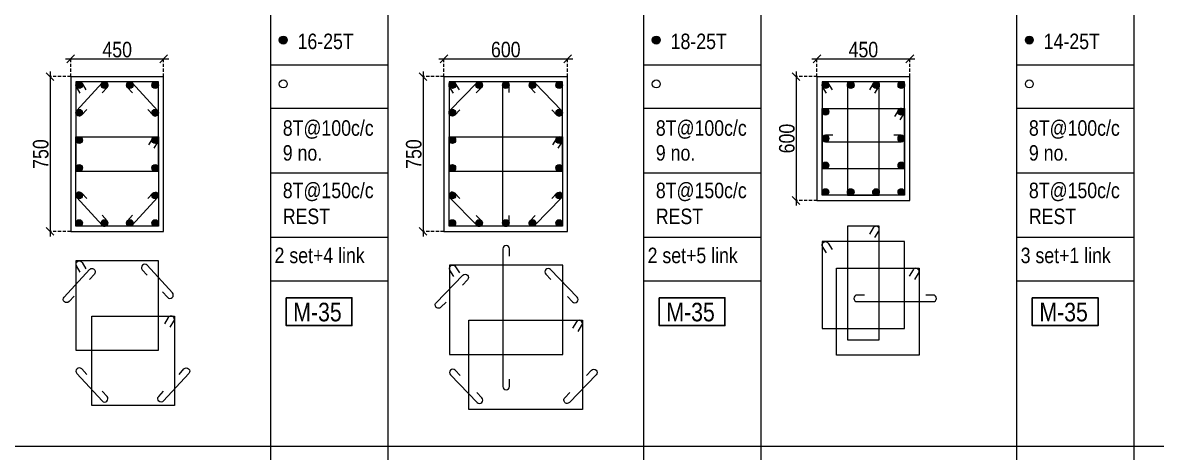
# Model space of a CAD drawing. Header units: millimetres. Extents: x 1112055 to 3390982, y -148532 to 766891.
# Drawn here: x 2143368 to 2165349, y 154759 to 163087 of the extents above; entities that cross this region are included whole.
import ezdxf
from ezdxf.enums import TextEntityAlignment as Align

# ---------------------------------------------------------------- set-up
doc = ezdxf.new("R2010")
doc.units = ezdxf.units.MM
doc.header["$PDMODE"] = 35
doc.header["$PDSIZE"] = -25
doc.linetypes.add('DASHED2', pattern=[0.375, 0.25, -0.125])
doc.linetypes.add('Hidden', pattern=[9.525, 6.35, -3.175])
for name, color, linetype, lineweight in [('B COL. SIZE DIM', 220, 'Continuous', 25), ('B COLSCH', 204, 'Continuous', 20), ('B COLUMN', 1, 'Hidden', 9), ('B STEEL', 34, 'Continuous', 15), ('B TITLE BLOCK', 250, 'Continuous', 0)]:
    doc.layers.add(name, color=color, linetype=linetype, lineweight=lineweight)
doc.layers.add('B TEXT', color=7, linetype='Continuous')
doc.styles.add('dim inside', font='romans.shx', dxfattribs={"width": 0.8, "height": 125})
doc.styles.add('SWINC', font='swissc.ttf')
doc.dimstyles.new('dim inside', dxfattribs={"dimtxt": 125, "dimasz": 100, "dimexe": 0, "dimexo": 0, "dimgap": 10, "dimtad": 0, "dimdec": 0, "dimzin": 0, "dimdsep": 46, "dimtxsty": 'dim inside', "dimblk": 'SMALL', "dimcen": 0.09, "dimadec": 0, "dimazin": 0, "dimtfac": 1, "dimtdec": 0, "dimtofl": 0, "dimtmove": 0, "dimatfit": 3, "dimfxl": 1, "dimtolj": 1, "dimtzin": 0, "dimarcsym": 2})

# ---------------------------------------------------------------- blocks, each defined once
blk = doc.blocks.new('_Oblique')
at = {"color": 0, "linetype": 'ByBlock', "lineweight": -2}
blk.add_line((-0.5, -0.5), (0.5, 0.5), dxfattribs=at)
blk = doc.blocks.new('*D265')
at = {"layer": 'B COL. SIZE DIM', "color": 250, "lineweight": 9, "ltscale": 250, "transparency": 16777216}
blk.add_line((2144201, 162386), (2146201, 162386), dxfattribs=at)
at = {"layer": 'B COL. SIZE DIM', "color": 250, "linetype": 'DASHED2', "lineweight": 9, "ltscale": 250, "transparency": 16777216}
for p, q in [((2144301, 162041), (2144301, 162386)), ((2146101, 162041), (2146101, 162386))]:
    blk.add_line(p, q, dxfattribs=at)
at = {"layer": 'Defpoints', "color": 0, "ltscale": 250, "transparency": 16777216}
for p in [(2146101, 162386), (2144301, 162041), (2146101, 162041)]:
    blk.add_point(p, dxfattribs=at)
at = {"layer": 'B COL. SIZE DIM', "color": 250, "lineweight": 9, "ltscale": 250, "transparency": 16777216, "xscale": 150, "yscale": 150, "zscale": 150, "rotation": 180}
blk.add_blockref('_Oblique', (2144301, 162386), dxfattribs=at)
at = {"layer": 'B COL. SIZE DIM', "color": 250, "lineweight": 9, "ltscale": 250, "transparency": 16777216, "xscale": 150, "yscale": 150, "zscale": 150}
blk.add_blockref('_Oblique', (2146101, 162386), dxfattribs=at)
at = {"layer": 'B COL. SIZE DIM', "color": 6, "ltscale": 250, "transparency": 16777216, "insert": (2145201, 162564), "char_height": 300, "attachment_point": 5, "style": 'SWINC'}
blk.add_mtext('\\A1;450', dxfattribs=at)
blk = doc.blocks.new('*D266')
at = {"layer": 'B COL. SIZE DIM', "color": 250, "lineweight": 9, "ltscale": 250, "transparency": 16777216}
blk.add_line((2143898, 162141), (2143898, 158941), dxfattribs=at)
at = {"layer": 'B COL. SIZE DIM', "color": 250, "linetype": 'DASHED2', "lineweight": 9, "ltscale": 250, "transparency": 16777216}
for p, q in [((2144301, 162041), (2143898, 162041)), ((2144301, 159041), (2143898, 159041))]:
    blk.add_line(p, q, dxfattribs=at)
at = {"layer": 'Defpoints', "color": 0, "ltscale": 250, "transparency": 16777216}
for p in [(2144301, 162041), (2143898, 159041), (2144301, 159041)]:
    blk.add_point(p, dxfattribs=at)
at = {"layer": 'B COL. SIZE DIM', "color": 250, "lineweight": 9, "ltscale": 250, "transparency": 16777216, "xscale": 150, "yscale": 150, "zscale": 150}
for p, rotation in [((2143898, 162041), 90), ((2143898, 159041), 270)]:
    blk.add_blockref('_Oblique', p, dxfattribs=dict(at, rotation=rotation))
at = {"layer": 'B COL. SIZE DIM', "color": 6, "ltscale": 250, "transparency": 16777216, "insert": (2143719, 160541), "char_height": 300, "attachment_point": 5, "rotation": 90, "style": 'SWINC'}
blk.add_mtext('\\A1;750', dxfattribs=at)
blk = doc.blocks.new('*D277')
at = {"layer": 'B COL. SIZE DIM', "color": 250, "lineweight": 9, "ltscale": 250, "transparency": 16777216}
blk.add_line((2151435, 162386), (2154035, 162386), dxfattribs=at)
at = {"layer": 'B COL. SIZE DIM', "color": 250, "linetype": 'DASHED2', "lineweight": 9, "ltscale": 250, "transparency": 16777216}
for p, q in [((2151535, 162041), (2151535, 162386)), ((2153935, 162041), (2153935, 162386))]:
    blk.add_line(p, q, dxfattribs=at)
at = {"layer": 'Defpoints', "color": 0, "ltscale": 250, "transparency": 16777216}
for p in [(2153935, 162386), (2151535, 162041), (2153935, 162041)]:
    blk.add_point(p, dxfattribs=at)
at = {"layer": 'B COL. SIZE DIM', "color": 250, "lineweight": 9, "ltscale": 250, "transparency": 16777216, "xscale": 150, "yscale": 150, "zscale": 150, "rotation": 180}
blk.add_blockref('_Oblique', (2151535, 162386), dxfattribs=at)
at = {"layer": 'B COL. SIZE DIM', "color": 250, "lineweight": 9, "ltscale": 250, "transparency": 16777216, "xscale": 150, "yscale": 150, "zscale": 150}
blk.add_blockref('_Oblique', (2153935, 162386), dxfattribs=at)
at = {"layer": 'B COL. SIZE DIM', "color": 6, "ltscale": 250, "transparency": 16777216, "insert": (2152735, 162565), "char_height": 300, "attachment_point": 5, "style": 'SWINC'}
blk.add_mtext('\\A1;600', dxfattribs=at)
blk = doc.blocks.new('*D278')
at = {"layer": 'B COL. SIZE DIM', "color": 250, "lineweight": 9, "ltscale": 250, "transparency": 16777216}
blk.add_line((2151131, 162141), (2151131, 158941), dxfattribs=at)
at = {"layer": 'B COL. SIZE DIM', "color": 250, "linetype": 'DASHED2', "lineweight": 9, "ltscale": 250, "transparency": 16777216}
for p, q in [((2151535, 162041), (2151131, 162041)), ((2151535, 159041), (2151131, 159041))]:
    blk.add_line(p, q, dxfattribs=at)
at = {"layer": 'Defpoints', "color": 0, "ltscale": 250, "transparency": 16777216}
for p in [(2151535, 162041), (2151131, 159041), (2151535, 159041)]:
    blk.add_point(p, dxfattribs=at)
at = {"layer": 'B COL. SIZE DIM', "color": 250, "lineweight": 9, "ltscale": 250, "transparency": 16777216, "xscale": 150, "yscale": 150, "zscale": 150}
for p, rotation in [((2151131, 162041), 90), ((2151131, 159041), 270)]:
    blk.add_blockref('_Oblique', p, dxfattribs=dict(at, rotation=rotation))
at = {"layer": 'B COL. SIZE DIM', "color": 6, "ltscale": 250, "transparency": 16777216, "insert": (2150952, 160541), "char_height": 300, "attachment_point": 5, "rotation": 90, "style": 'SWINC'}
blk.add_mtext('\\A1;750', dxfattribs=at)
blk = doc.blocks.new('*D176')
at = {"layer": 'B COL. SIZE DIM', "color": 250, "lineweight": 9, "ltscale": 250, "transparency": 16777216}
blk.add_line((2158669, 162386), (2160669, 162386), dxfattribs=at)
at = {"layer": 'B COL. SIZE DIM', "color": 250, "linetype": 'DASHED2', "lineweight": 9, "ltscale": 250, "transparency": 16777216}
for p, q in [((2158769, 162041), (2158769, 162386)), ((2160569, 162041), (2160569, 162386))]:
    blk.add_line(p, q, dxfattribs=at)
at = {"layer": 'Defpoints', "color": 0, "ltscale": 250, "transparency": 16777216}
for p in [(2160569, 162386), (2158769, 162041), (2160569, 162041)]:
    blk.add_point(p, dxfattribs=at)
at = {"layer": 'B COL. SIZE DIM', "color": 250, "lineweight": 9, "ltscale": 250, "transparency": 16777216, "xscale": 150, "yscale": 150, "zscale": 150, "rotation": 180}
blk.add_blockref('_Oblique', (2158769, 162386), dxfattribs=at)
at = {"layer": 'B COL. SIZE DIM', "color": 250, "lineweight": 9, "ltscale": 250, "transparency": 16777216, "xscale": 150, "yscale": 150, "zscale": 150}
blk.add_blockref('_Oblique', (2160569, 162386), dxfattribs=at)
at = {"layer": 'B COL. SIZE DIM', "color": 6, "ltscale": 250, "transparency": 16777216, "insert": (2159669, 162564), "char_height": 300, "attachment_point": 5, "style": 'SWINC'}
blk.add_mtext('\\A1;450', dxfattribs=at)
blk = doc.blocks.new('*D177')
at = {"layer": 'B COL. SIZE DIM', "color": 250, "lineweight": 9, "ltscale": 250, "transparency": 16777216}
blk.add_line((2158365, 162141), (2158365, 159541), dxfattribs=at)
at = {"layer": 'B COL. SIZE DIM', "color": 250, "linetype": 'DASHED2', "lineweight": 9, "ltscale": 250, "transparency": 16777216}
for p, q in [((2158769, 162041), (2158365, 162041)), ((2158769, 159641), (2158365, 159641))]:
    blk.add_line(p, q, dxfattribs=at)
at = {"layer": 'Defpoints', "color": 0, "ltscale": 250, "transparency": 16777216}
for p in [(2158769, 162041), (2158365, 159641), (2158769, 159641)]:
    blk.add_point(p, dxfattribs=at)
at = {"layer": 'B COL. SIZE DIM', "color": 250, "lineweight": 9, "ltscale": 250, "transparency": 16777216, "xscale": 150, "yscale": 150, "zscale": 150}
for p, rotation in [((2158365, 162041), 90), ((2158365, 159641), 270)]:
    blk.add_blockref('_Oblique', p, dxfattribs=dict(at, rotation=rotation))
at = {"layer": 'B COL. SIZE DIM', "color": 6, "ltscale": 250, "transparency": 16777216, "insert": (2158186, 160841), "char_height": 300, "attachment_point": 5, "rotation": 90, "style": 'SWINC'}
blk.add_mtext('\\A1;600', dxfattribs=at)

msp = doc.modelspace()

# ---------------------------------------------------------------- hatches: boundary and pattern name
at = {"layer": 'B STEEL', "lineweight": 9, "ltscale": 0.5}
h = msp.add_hatch(color=34, dxfattribs=at)
edge = h.paths.add_edge_path()
edge.add_arc((2148419.8, 162749.8), 76.8, 0, 360)
h = msp.add_hatch(color=34, dxfattribs=at)
edge = h.paths.add_edge_path()
edge.add_arc((2155653.4, 162749.8), 76.8, 0, 360)
h = msp.add_hatch(color=34, dxfattribs=at)
edge = h.paths.add_edge_path()
edge.add_arc((2162886.9, 162749.8), 76.8, 0, 360)
h = msp.add_hatch(color=34, dxfattribs=at)
edge = h.paths.add_edge_path()
edge.add_arc((2144465.5, 161876.6), 64, 0, 360)
h = msp.add_hatch(color=34, dxfattribs=at)
edge = h.paths.add_edge_path()
edge.add_arc((2144956.1, 161876.6), 64, 180, 540, ccw=False)
h = msp.add_hatch(color=34, dxfattribs=at)
edge = h.paths.add_edge_path()
edge.add_arc((2145446.8, 161876.6), 64, 180, 540, ccw=False)
h = msp.add_hatch(color=34, dxfattribs=at)
edge = h.paths.add_edge_path()
edge.add_arc((2145937.4, 161876.6), 64, 180, 540, ccw=False)
h = msp.add_hatch(color=34, dxfattribs=at)
edge = h.paths.add_edge_path()
edge.add_arc((2151699, 161876.6), 64, 0, 360)
at = {"layer": 'B STEEL', "lineweight": 30}
h = msp.add_hatch(color=34, dxfattribs=at)
edge = h.paths.add_edge_path()
edge.add_arc((2152217, 161876.6), 64, 0, 360)
h = msp.add_hatch(color=34, dxfattribs=at)
edge = h.paths.add_edge_path()
edge.add_arc((2152735, 161876.6), 64, 0, 360)
h = msp.add_hatch(color=34, dxfattribs=at)
edge = h.paths.add_edge_path()
edge.add_arc((2153253, 161876.6), 64, 0, 360)
at = {"layer": 'B STEEL', "lineweight": 9, "ltscale": 0.5}
h = msp.add_hatch(color=34, dxfattribs=at)
edge = h.paths.add_edge_path()
edge.add_arc((2153771, 161876.6), 64, 180, 540, ccw=False)
h = msp.add_hatch(color=34, dxfattribs=at)
edge = h.paths.add_edge_path()
edge.add_arc((2158932.5, 161876.6), 64, 0, 360)
h = msp.add_hatch(color=34, dxfattribs=at)
edge = h.paths.add_edge_path()
edge.add_arc((2159423.2, 161876.6), 64, 180, 540, ccw=False)
h = msp.add_hatch(color=34, dxfattribs=at)
edge = h.paths.add_edge_path()
edge.add_arc((2159913.9, 161876.6), 64, 180, 540, ccw=False)
h = msp.add_hatch(color=34, dxfattribs=at)
edge = h.paths.add_edge_path()
edge.add_arc((2160404.5, 161876.6), 64, 180, 540, ccw=False)
at = {"layer": 'B STEEL', "lineweight": 30}
h = msp.add_hatch(color=34, dxfattribs=at)
edge = h.paths.add_edge_path()
edge.add_arc((2144465.5, 161342.2), 64, 0, 360)
h = msp.add_hatch(color=34, dxfattribs=at)
edge = h.paths.add_edge_path()
edge.add_arc((2145937.4, 161342.2), 64, 0, 360)
h = msp.add_hatch(color=34, dxfattribs=at)
edge = h.paths.add_edge_path()
edge.add_arc((2151699, 161342.2), 64, 0, 360)
h = msp.add_hatch(color=34, dxfattribs=at)
edge = h.paths.add_edge_path()
edge.add_arc((2153771, 161342.2), 64, 0, 360)
h = msp.add_hatch(color=34, dxfattribs=at)
edge = h.paths.add_edge_path()
edge.add_arc((2158932.5, 161358.6), 64, 0, 360)
h = msp.add_hatch(color=34, dxfattribs=at)
edge = h.paths.add_edge_path()
edge.add_arc((2160404.5, 161358.6), 64, 0, 360)
h = msp.add_hatch(color=34, dxfattribs=at)
edge = h.paths.add_edge_path()
edge.add_arc((2158932.5, 160840.6), 64, 0, 360)
h = msp.add_hatch(color=34, dxfattribs=at)
edge = h.paths.add_edge_path()
edge.add_arc((2160404.5, 160840.6), 64, 0, 360)
h = msp.add_hatch(color=34, dxfattribs=at)
edge = h.paths.add_edge_path()
edge.add_arc((2144465.5, 160807.8), 64, 0, 360)
h = msp.add_hatch(color=34, dxfattribs=at)
edge = h.paths.add_edge_path()
edge.add_arc((2145937.4, 160807.8), 64, 0, 360)
h = msp.add_hatch(color=34, dxfattribs=at)
edge = h.paths.add_edge_path()
edge.add_arc((2151699, 160807.8), 64, 0, 360)
h = msp.add_hatch(color=34, dxfattribs=at)
edge = h.paths.add_edge_path()
edge.add_arc((2153771, 160807.8), 64, 0, 360)
h = msp.add_hatch(color=34, dxfattribs=at)
edge = h.paths.add_edge_path()
edge.add_arc((2144465.5, 160273.4), 64, 0, 360)
h = msp.add_hatch(color=34, dxfattribs=at)
edge = h.paths.add_edge_path()
edge.add_arc((2145937.4, 160273.4), 64, 0, 360)
h = msp.add_hatch(color=34, dxfattribs=at)
edge = h.paths.add_edge_path()
edge.add_arc((2151699, 160273.4), 64, 0, 360)
h = msp.add_hatch(color=34, dxfattribs=at)
edge = h.paths.add_edge_path()
edge.add_arc((2153771, 160273.4), 64, 0, 360)
h = msp.add_hatch(color=34, dxfattribs=at)
edge = h.paths.add_edge_path()
edge.add_arc((2158932.5, 160322.6), 64, 0, 360)
h = msp.add_hatch(color=34, dxfattribs=at)
edge = h.paths.add_edge_path()
edge.add_arc((2160404.5, 160322.6), 64, 0, 360)
h = msp.add_hatch(color=34, dxfattribs=at)
edge = h.paths.add_edge_path()
edge.add_arc((2144465.5, 159739), 64, 0, 360)
h = msp.add_hatch(color=34, dxfattribs=at)
edge = h.paths.add_edge_path()
edge.add_arc((2145937.4, 159739), 64, 0, 360)
h = msp.add_hatch(color=34, dxfattribs=at)
edge = h.paths.add_edge_path()
edge.add_arc((2151699, 159739), 64, 0, 360)
h = msp.add_hatch(color=34, dxfattribs=at)
edge = h.paths.add_edge_path()
edge.add_arc((2153771, 159739), 64, 0, 360)
at = {"layer": 'B STEEL', "lineweight": 9, "ltscale": 0.5}
h = msp.add_hatch(color=34, dxfattribs=at)
edge = h.paths.add_edge_path()
edge.add_arc((2158932.5, 159804.6), 64, 0, 360, ccw=False)
h = msp.add_hatch(color=34, dxfattribs=at)
edge = h.paths.add_edge_path()
edge.add_arc((2159423.2, 159804.6), 64, -180, 180)
h = msp.add_hatch(color=34, dxfattribs=at)
edge = h.paths.add_edge_path()
edge.add_arc((2159913.9, 159804.6), 64, -180, 180)
h = msp.add_hatch(color=34, dxfattribs=at)
edge = h.paths.add_edge_path()
edge.add_arc((2160404.5, 159804.6), 64, -180, 180)
h = msp.add_hatch(color=34, dxfattribs=at)
edge = h.paths.add_edge_path()
edge.add_arc((2144465.5, 159204.6), 64, 0, 360, ccw=False)
h = msp.add_hatch(color=34, dxfattribs=at)
edge = h.paths.add_edge_path()
edge.add_arc((2144956.1, 159204.6), 64, -180, 180)
h = msp.add_hatch(color=34, dxfattribs=at)
edge = h.paths.add_edge_path()
edge.add_arc((2145446.8, 159204.6), 64, -180, 180)
h = msp.add_hatch(color=34, dxfattribs=at)
edge = h.paths.add_edge_path()
edge.add_arc((2145937.4, 159204.6), 64, -180, 180)
h = msp.add_hatch(color=34, dxfattribs=at)
edge = h.paths.add_edge_path()
edge.add_arc((2151699, 159204.6), 64, 0, 360, ccw=False)
at = {"layer": 'B STEEL', "lineweight": 30}
h = msp.add_hatch(color=34, dxfattribs=at)
edge = h.paths.add_edge_path()
edge.add_arc((2152217, 159204.6), 64, 0, 360)
h = msp.add_hatch(color=34, dxfattribs=at)
edge = h.paths.add_edge_path()
edge.add_arc((2152735, 159204.6), 64, 0, 360)
h = msp.add_hatch(color=34, dxfattribs=at)
edge = h.paths.add_edge_path()
edge.add_arc((2153253, 159204.6), 64, 0, 360)
at = {"layer": 'B STEEL', "lineweight": 9, "ltscale": 0.5}
h = msp.add_hatch(color=34, dxfattribs=at)
edge = h.paths.add_edge_path()
edge.add_arc((2153771, 159204.6), 64, -180, 180)

# ---------------------------------------------------------------- linework, layer by layer
at = {"layer": 'B COLSCH', "color": 250, "lineweight": 0}
for p, q in [((2148173.5, 196077.4), (2148173.5, 146638.4)), ((2150447.9, 196077.4), (2150447.9, 139385.8)), ((2155407.1, 196077.4), (2155407.1, 146638.4)), ((2157681.5, 196077.4), (2157681.5, 139385.8)), ((2162640.6, 196077.4), (2162640.6, 146638.4)), ((2164915, 196077.4), (2164915, 139385.8)), ((2148173.5, 162273.1), (2150447.9, 162273.1)), ((2155407.1, 162273.1), (2157681.5, 162273.1)), ((2162640.6, 162273.1), (2164915, 162273.1)), ((2148173.5, 161428.1), (2150447.9, 161428.1)), ((2155407.1, 161428.1), (2157681.5, 161428.1)), ((2162640.6, 161428.1), (2164915, 161428.1)), ((2148173.5, 160178.3), (2150447.9, 160178.3)), ((2155407.1, 160178.3), (2157681.5, 160178.3)), ((2162640.6, 160178.3), (2164915, 160178.3)), ((2148173.5, 158928.5), (2150447.9, 158928.5)), ((2155407.1, 158928.5), (2157681.5, 158928.5)), ((2162640.6, 158928.5), (2164915, 158928.5)), ((2148173.5, 158083.5), (2150447.9, 158083.5)), ((2155407.1, 158083.5), (2157681.5, 158083.5)), ((2162640.6, 158083.5), (2164915, 158083.5)), ((2087919, 154878.2), (2215549.8, 154878.2))]:
    msp.add_line(p, q, dxfattribs=at)
at = {"layer": 'B COLUMN', "color": 1, "linetype": 'ByBlock', "lineweight": 20}
for points in [[(2144301.4, 159040.6), (2146101.4, 159040.6), (2146101.4, 162040.6), (2144301.4, 162040.6)], [(2151535, 159040.6), (2153935, 159040.6), (2153935, 162040.6), (2151535, 162040.6)], [(2158768.5, 159640.6), (2160568.5, 159640.6), (2160568.5, 162040.6), (2158768.5, 162040.6)]]:
    msp.add_lwpolyline(points, close=True, dxfattribs=at)
at = {"layer": 'B STEEL', "color": 34, "lineweight": 9, "ltscale": 0.5}
for points in [[(2144401.4, 160209.4), (2146001.4, 160209.4), (2146001.4, 161940.6), (2144401.4, 161940.6)], [(2151635, 160209.4), (2153835, 160209.4), (2153835, 161940.6), (2151635, 161940.6)], [(2158868.5, 160258.6), (2160468.5, 160258.6), (2160468.5, 161940.6), (2158868.5, 161940.6)], [(2159359.2, 159740.6), (2159977.9, 159740.6), (2159977.9, 161940.6), (2159359.2, 161940.6)], [(2158868.5, 161422.6), (2160468.5, 161422.6), (2160468.5, 159740.6), (2158868.5, 159740.6)], [(2144401.4, 160871.8), (2146001.4, 160871.8), (2146001.4, 159140.6), (2144401.4, 159140.6)], [(2151635, 160871.8), (2153835, 160871.8), (2153835, 159140.6), (2151635, 159140.6)], [(2159359.2, 156940.6), (2159977.9, 156940.6), (2159977.9, 159140.6), (2159359.2, 159140.6)], [(2158868.5, 157161.7), (2160468.5, 157161.7), (2160468.5, 158843.7), (2158868.5, 158843.7)], [(2144401.4, 156738.5), (2146001.4, 156738.5), (2146001.4, 158469.8), (2144401.4, 158469.8)], [(2151644.1, 156655.8), (2153844.1, 156655.8), (2153844.1, 158387), (2151644.1, 158387)], [(2159150.2, 158325.7), (2160750.2, 158325.7), (2160750.2, 156643.7), (2159150.2, 156643.7)], [(2144710, 157401), (2146310, 157401), (2146310, 155669.8), (2144710, 155669.8)], [(2152021.8, 157318.3), (2154221.8, 157318.3), (2154221.8, 155587), (2152021.8, 155587)]]:
    msp.add_lwpolyline(points, close=True, dxfattribs=at)
for points in [[(2144485.7, 161721.5), (2144410.9, 161843, -1), (2144520, 161910.1), (2144594.7, 161788.7)], [(2144609.1, 161404), (2144512.6, 161298.9, -1), (2144418.3, 161385.5), (2144909, 161919.9, -1), (2145003.3, 161833.3), (2144906.8, 161728.2)], [(2145793.8, 161404), (2145890.3, 161298.9, 1), (2145984.6, 161385.5), (2145493.9, 161919.9, 1), (2145399.6, 161833.3), (2145496.1, 161728.2)], [(2151719.2, 161721.5), (2151644.5, 161843, -1), (2151753.5, 161910.1), (2151828.3, 161788.7)], [(2151844.3, 161400.1), (2151745, 161297.6, -1), (2151653, 161386.7), (2152171, 161921.1, -1), (2152263, 161832), (2152163.7, 161729.6)], [(2152799, 161733.9), (2152799, 161876.6, 1), (2152671, 161876.6), (2152671, 159204.6, 1), (2152799, 159204.6), (2152799, 159347.3)], [(2153625.7, 161400.1), (2153725, 161297.6, 1), (2153816.9, 161386.7), (2153298.9, 161921.1, 1), (2153207, 161832), (2153306.3, 161729.6)], [(2158952.8, 161721.5), (2158878, 161843, -1), (2158987.1, 161910.1), (2159061.8, 161788.7)], [(2159893.6, 161721.5), (2159968.4, 161843, 1), (2159859.3, 161910.1), (2159784.6, 161788.7)], [(2160384.3, 161203.6), (2160459, 161325, 1), (2160350, 161392.1), (2160275.2, 161270.7)], [(2159075.2, 160904.6), (2158932.5, 160904.6, 1), (2158932.5, 160776.6), (2160404.5, 160776.6, 1), (2160404.5, 160904.6), (2160261.9, 160904.6)], [(2145917.2, 160652.8), (2145991.9, 160774.2, 1), (2145882.9, 160841.4), (2145808.1, 160719.9)], [(2153750.7, 160652.8), (2153825.5, 160774.2, 1), (2153716.4, 160841.4), (2153641.7, 160719.9)], [(2144609.1, 159677.2), (2144512.6, 159782.3, 1), (2144418.3, 159695.7), (2144909, 159161.3, 1), (2145003.3, 159247.9), (2144906.8, 159353)], [(2145793.8, 159677.2), (2145890.3, 159782.3, -1), (2145984.6, 159695.7), (2145493.9, 159161.3, -1), (2145399.6, 159247.9), (2145496.1, 159353)], [(2151844.3, 159681.1), (2151745, 159783.6, 1), (2151653, 159694.5), (2152171, 159160.1, 1), (2152263, 159249.2), (2152163.7, 159351.6)], [(2153625.7, 159681.1), (2153725, 159783.6, -1), (2153816.9, 159694.5), (2153298.9, 159160.1, -1), (2153207, 159249.2), (2153306.3, 159351.6)], [(2159893.6, 158921.6), (2159968.4, 159043.1, 1), (2159859.3, 159110.2), (2159784.6, 158988.7)], [(2152808.1, 158562.4), (2152808.1, 158705.1, 1), (2152680.1, 158705.1), (2152680.1, 156033.1, 1), (2152808.1, 156033.1), (2152808.1, 156175.8)], [(2158952.8, 158624.6), (2158878, 158746.1, -1), (2158987.1, 158813.2), (2159061.8, 158691.7)], [(2144363.8, 157785.8), (2144267.3, 157680.7, -1), (2144173, 157767.3), (2144663.6, 158301.7, -1), (2144757.9, 158215.1), (2144661.5, 158110)], [(2144485.7, 158250.7), (2144410.9, 158372.2, -1), (2144520, 158439.3), (2144594.7, 158317.8)], [(2146081.5, 157869.5), (2146178, 157764.4, 1), (2146272.3, 157851), (2145781.7, 158385.4, 1), (2145687.4, 158298.8), (2145783.8, 158193.7)], [(2151728.4, 158168), (2151653.6, 158289.5, -1), (2151762.6, 158356.6), (2151837.4, 158235.1)], [(2153929.9, 157780.1), (2154029.2, 157677.6, 1), (2154121.2, 157766.8), (2153603.2, 158301.2, 1), (2153511.2, 158212), (2153610.5, 158109.6)], [(2160665.9, 158106.6), (2160740.7, 158228.1, 1), (2160631.7, 158295.2), (2160556.9, 158173.7)], [(2151576.3, 157672.5), (2151477, 157570.1, -1), (2151385.1, 157659.2), (2151903.1, 158193.6, -1), (2151995, 158104.5), (2151895.7, 158002.1)], [(2159692.5, 157807.7), (2159549.8, 157807.7, 1), (2159549.8, 157679.6), (2161021.8, 157679.6, 1), (2161021.8, 157807.7), (2160879.2, 157807.7)], [(2146225.7, 157181.9), (2146300.5, 157303.4, 1), (2146191.5, 157370.5), (2146116.7, 157249)], [(2154137.6, 157099.2), (2154212.3, 157220.7, 1), (2154103.3, 157287.8), (2154028.5, 157166.3)], [(2144609.1, 156270.1), (2144512.6, 156375.1, 1), (2144418.3, 156288.5), (2144909, 155754.1, 1), (2145003.3, 155840.7), (2144906.8, 155945.8)], [(2146399.3, 156270.1), (2146495.8, 156375.1, -1), (2146590.1, 156288.5), (2146099.4, 155754.1, -1), (2146005.1, 155840.7), (2146101.6, 155945.8)], [(2151853.4, 156247), (2151754.1, 156349.4, 1), (2151662.1, 156260.3), (2152180.1, 155725.9, 1), (2152272.1, 155815), (2152172.8, 155917.4)], [(2154298.9, 156247), (2154398.2, 156349.4, -1), (2154490.1, 156260.3), (2153972.1, 155725.9, -1), (2153880.2, 155815), (2153979.5, 155917.4)]]:
    msp.add_lwpolyline(points, format="xyb", dxfattribs=at)
for centre, radius in [((2148419.8, 162749.8), 76.8), ((2155653.4, 162749.8), 76.8), ((2162886.9, 162749.8), 76.8), ((2144465.5, 161876.6), 64), ((2144956.1, 161876.6), 64), ((2145446.8, 161876.6), 64), ((2145937.4, 161876.6), 64), ((2148419.8, 161899.5), 76.8), ((2151699, 161876.6), 64), ((2152217, 161876.6), 64), ((2152735, 161876.6), 64), ((2153253, 161876.6), 64), ((2153771, 161876.6), 64), ((2155653.4, 161899.5), 76.8), ((2158932.5, 161876.6), 64), ((2159423.2, 161876.6), 64), ((2159913.9, 161876.6), 64), ((2160404.5, 161876.6), 64), ((2162886.9, 161899.5), 76.8), ((2144465.5, 161342.2), 64), ((2145937.4, 161342.2), 64), ((2151699, 161342.2), 64), ((2153771, 161342.2), 64), ((2158932.5, 161358.6), 64), ((2160404.5, 161358.6), 64), ((2158932.5, 160840.6), 64), ((2160404.5, 160840.6), 64), ((2144465.5, 160807.8), 64), ((2145937.4, 160807.8), 64), ((2151699, 160807.8), 64), ((2153771, 160807.8), 64), ((2144465.5, 160273.4), 64), ((2145937.4, 160273.4), 64), ((2151699, 160273.4), 64), ((2153771, 160273.4), 64), ((2158932.5, 160322.6), 64), ((2160404.5, 160322.6), 64), ((2144465.5, 159739), 64), ((2145937.4, 159739), 64), ((2151699, 159739), 64), ((2153771, 159739), 64), ((2158932.5, 159804.6), 64), ((2159423.2, 159804.6), 64), ((2159913.9, 159804.6), 64), ((2160404.5, 159804.6), 64), ((2144465.5, 159204.6), 64), ((2144956.1, 159204.6), 64), ((2145446.8, 159204.6), 64), ((2145937.4, 159204.6), 64), ((2151699, 159204.6), 64), ((2152217, 159204.6), 64), ((2152735, 159204.6), 64), ((2153253, 159204.6), 64), ((2153771, 159204.6), 64)]:
    msp.add_circle(centre, radius, dxfattribs=at)
at = {"layer": 'B TEXT', "color": 1}
for points in [[(2148477.2, 157754.5), (2149751.8, 157754.5), (2149751.8, 157216.5), (2148477.2, 157216.5)], [(2155710.7, 157754.5), (2156985.3, 157754.5), (2156985.3, 157216.5), (2155710.7, 157216.5)], [(2162944.3, 157754.5), (2164218.9, 157754.5), (2164218.9, 157216.5), (2162944.3, 157216.5)]]:
    msp.add_lwpolyline(points, close=True, dxfattribs=at)

# ---------------------------------------------------------------- texts
at = {"layer": 'B TEXT', "style": 'SWINC'}
for s, p in [('16-25T', (2148698.3, 162575.2)), ('18-25T', (2155931.9, 162575.2)), ('14-25T', (2163165.4, 162575.2)), ('8T@100c/c', (2148411.4, 160895.4)), ('8T@100c/c', (2155644.9, 160895.4)), ('8T@100c/c', (2162878.5, 160895.4)), ('9 no.', (2148411.4, 160413.6)), ('9 no.', (2155644.9, 160413.6)), ('9 no.', (2162878.5, 160413.6)), ('8T@150c/c', (2148411.4, 159685.5)), ('8T@150c/c', (2155644.9, 159685.5)), ('8T@150c/c', (2162878.5, 159685.5)), ('REST', (2148411.4, 159183.1)), ('REST', (2155644.9, 159183.1)), ('REST', (2162878.5, 159183.1)), ('2 set+4 link', (2148251.7, 158426.1)), ('2 set+5 link', (2155485.3, 158426.1)), ('3 set+1 link', (2162718.8, 158426.1))]:
    msp.add_text(s, height=300, dxfattribs=at).set_placement(p)
at = {"layer": 'B TEXT', "color": 1, "style": 'SWINC'}
for p in [(2148614.5, 157190), (2155848.1, 157190), (2163081.6, 157190)]:
    msp.add_text('M-35', height=360, dxfattribs=at).set_placement(p, align=Align.BOTTOM_LEFT)
at = {"layer": 'B TITLE BLOCK', "color": 251, "insert": (2303667.7, 156603.8), "char_height": 222.806, "attachment_point": 2, "style": 'SWINC'}
msp.add_mtext_dynamic_manual_height_columns('\\pxsm1,qj;{\\fBankGothic Lt BT|b0|i0|c0|p34;BHOOMI\\P\\ps*,q*;\\fGost|b0|i0|c0|p2;\\H0.8x;- CONSULTANTS -\\C1; }', width=582591.087, gutter_width=0, heights=[81948.1], dxfattribs=at)

# ---------------------------------------------------------------- dimensions: what is measured, and where the dimension line sits
at = {"layer": 'B COL. SIZE DIM', "color": 250, "ltscale": 250}
for base, p1, p2, picture, middle in [((2146101.4, 162385.5), (2144301.4, 162040.6), (2146101.4, 162040.6), '*D265', (2145201.4, 162564.3)), ((2153935, 162385.5), (2151535, 162040.6), (2153935, 162040.6), '*D277', (2152735, 162564.5)), ((2160568.5, 162385.5), (2158768.5, 162040.6), (2160568.5, 162040.6), '*D176', (2159668.5, 162564.3))]:
    dim = msp.add_linear_dim(base=base, p1=p1, p2=p2, dimstyle='dim inside', override={"dimtxt": 300, "dimasz": 150, "dimgap": 25, "dimtad": 3, "dimlfac": 0.25, "dimtxsty": 'SWINC', "dimblk1": 'Oblique', "dimblk2": 'Oblique', "dimsah": 1, "dimdle": 100, "dimclrd": 250, "dimclre": 250, "dimclrt": 6, "dimfxl": 1000, "dimlwd": 9, "dimlwe": 9}, dxfattribs=at)
    dim.commit()
    dim.dimension.update_dxf_attribs({"geometry": picture, "text_midpoint": middle})
for base, p1, p2, picture, middle in [((2143897.5, 159040.6), (2144301.4, 162040.6), (2144301.4, 159040.6), '*D266', (2143718.7, 160540.6)), ((2151131.1, 159040.6), (2151535, 162040.6), (2151535, 159040.6), '*D278', (2150952.3, 160540.6)), ((2158364.6, 159640.6), (2158768.5, 162040.6), (2158768.5, 159640.6), '*D177', (2158185.6, 160840.6))]:
    dim = msp.add_linear_dim(base=base, p1=p1, p2=p2, angle=90, dimstyle='dim inside', override={"dimtxt": 300, "dimasz": 150, "dimgap": 25, "dimtad": 3, "dimlfac": 0.25, "dimtxsty": 'SWINC', "dimblk1": 'Oblique', "dimblk2": 'Oblique', "dimsah": 1, "dimdle": 100, "dimclrd": 250, "dimclre": 250, "dimclrt": 6, "dimfxl": 1000, "dimlwd": 9, "dimlwe": 9}, dxfattribs=at)
    dim.commit()
    dim.dimension.update_dxf_attribs({"geometry": picture, "text_midpoint": middle})

doc.saveas('drawing.dxf')
